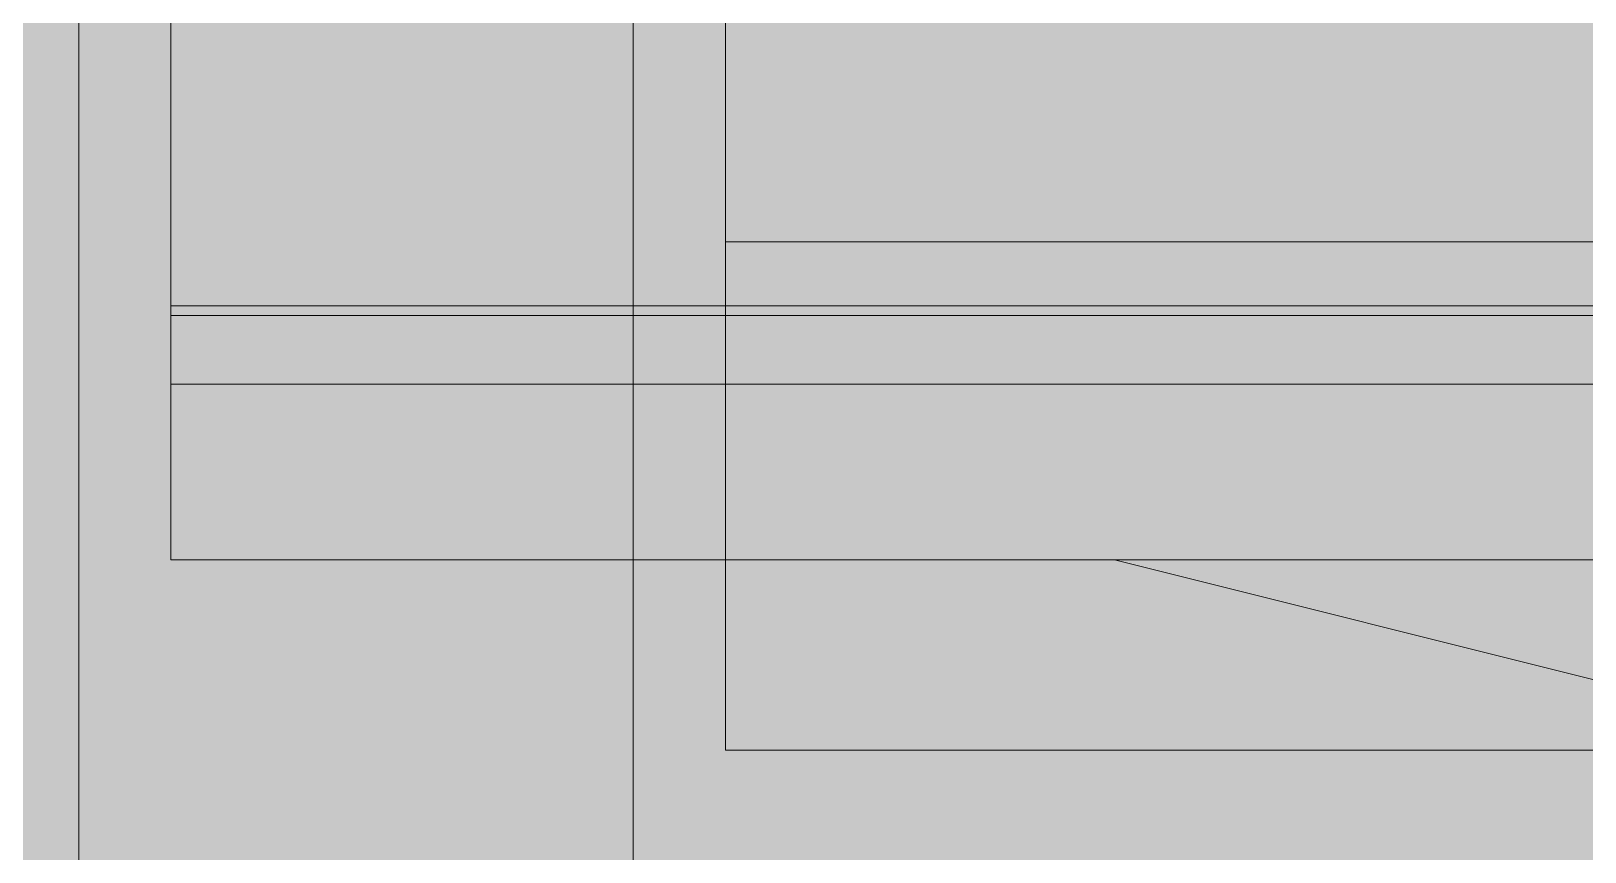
# Model space of a CAD drawing. Header units: millimetres. Extents: x 126 to 12547, y 1644 to 26714.
# Drawn here: x 8872.84 to 8906.47, y 3303.34 to 3321.1 of the extents above; entities that cross this region are included whole.
import ezdxf

# ---------------------------------------------------------------- set-up
doc = ezdxf.new("R2010")
doc.units = ezdxf.units.MM
for name, color, linetype, lineweight in [('F_ARREDI', 7, 'Continuous', 5), ('F_FERRAMENTA', 253, 'Continuous', 5), ('F_Guide', 1, 'Continuous', 9), ('F_MULTI laminato OPACO_retino', 1, 'Continuous', 5), ('F_MULTI tessuto', 151, 'Continuous', 5), ('F_MULTI_tessuto_retino', 8, 'Continuous', 5)]:
    doc.layers.add(name, color=color, linetype=linetype, lineweight=lineweight)

# ---------------------------------------------------------------- blocks, each defined once
blk = doc.blocks.new('CASSETTIERA INTERNA_armadi_sez._..........')
at = {"layer": 'F_MULTI laminato OPACO_retino'}
h = blk.add_hatch(color=9, dxfattribs=at)
h.dxf.hatch_style = 1
h.paths.add_polyline_path([(737308.414, 530376.802), (737838.414, 530376.802), (737838.414, 529835.802), (737308.414, 529835.802)])
at = {"layer": 'F_Guide', "color": 8}
for p, q in [((737336.414, 529862.422), (737336.414, 529889.01)), ((737336.414, 529867.922), (737390.914, 529867.922)), ((737336.414, 529867.707), (737390.914, 529867.707)), ((737336.414, 529866.222), (737390.914, 529866.222)), ((737348.414, 529866.222), (737348.414, 529866.222)), ((737348.414, 529866.222), (737348.414, 529866.222)), ((737336.414, 529864.122), (737336.414, 529864.122)), ((737336.414, 529862.422), (737390.914, 529862.422)), ((737368.414, 529859.527), (737356.833, 529862.422))]:
    blk.add_line(p, q, dxfattribs=at)
at = {"layer": 'F_Guide'}
for p, q in [((737348.414, 529884.302), (737348.414, 529869.302)), ((737348.414, 529884.302), (737348.414, 529869.302)), ((737348.414, 529869.302), (737838.414, 529869.302)), ((737348.414, 529869.302), (737838.414, 529869.302))]:
    blk.add_line(p, q, dxfattribs=at)
at = {"layer": 'F_MULTI tessuto'}
blk.add_lwpolyline([(737838.414, 530008.302), (737348.414, 530008.302), (737348.414, 529858.302), (737838.414, 529858.302)], close=True, dxfattribs=at)
blk = doc.blocks.new('ARMADIO_camera master_sez._2')
at = {"layer": 'F_MULTI_tessuto_retino', "true_color": 0x939598}
h = blk.add_hatch(color=252, dxfattribs=at)
h.dxf.hatch_style = 1
h.paths.add_polyline_path([(737273.414, 529835.802), (737853.414, 529835.802), (737853.414, 531875.802), (737273.414, 531875.802)])
at = {"layer": 'F_FERRAMENTA'}
for p, q in [((737317.417, 529835.802), (737317.417, 529911.302)), ((737329.417, 529835.802), (737329.417, 529911.302))]:
    blk.add_line(p, q, dxfattribs=at)
at = {"layer": 'F_ARREDI', "lineweight": 5}
blk.add_blockref('CASSETTIERA INTERNA_armadi_sez._..........', (-17, 18), dxfattribs=at)

msp = doc.modelspace()

# ---------------------------------------------------------------- block references
at = {"layer": 'F_ARREDI', "color": 2, "lineweight": 5}
msp.add_blockref('ARMADIO_camera master_sez._2', (-728443.545, -526570.764), dxfattribs=at)

doc.saveas('drawing.dxf')
